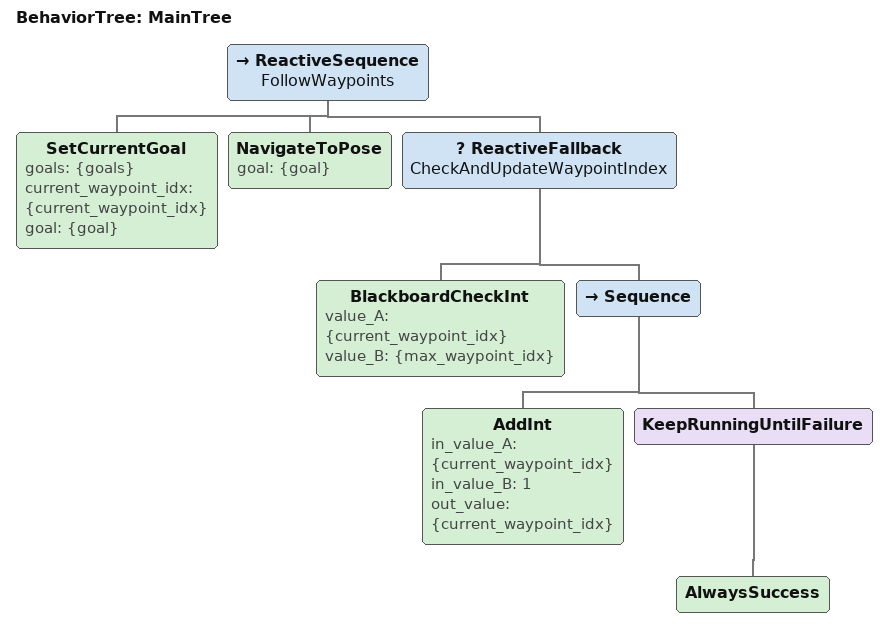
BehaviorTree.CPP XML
<!--
  BT to process FollowWaypoints.action
-->
<root main_tree_to_execute="MainTree">
  <BehaviorTree ID="MainTree">
    <ReactiveSequence name="FollowWaypoints">
      <!-- set current goal to goals[current_waypoint_idx]. Like ComputePathToPose and FollowPath use `path_updated`, we use `goal_updated` to notify you that a goal has been updated -->
      <SetCurrentGoal goals="{goals}" current_waypoint_idx="{current_waypoint_idx}" goal="{goal}" />
      <NavigateToPose goal="{goal}" />
      <!-- Return success if all goals are achieved, or update the `goal_updated` and `goal`, and then make it Running. -->
      <ReactiveFallback name="CheckAndUpdateWaypointIndex">
        <BlackboardCheckInt value_A="{current_waypoint_idx}" value_B="{max_waypoint_idx}" />
        <Sequence>
          <AddInt in_value_A="{current_waypoint_idx}" in_value_B="1" out_value="{current_waypoint_idx}" />
          <KeepRunningUntilFailure>
            <AlwaysSuccess />
          </KeepRunningUntilFailure>
        </Sequence>
      </ReactiveFallback>
    </ReactiveSequence>
  </BehaviorTree>
</root>
